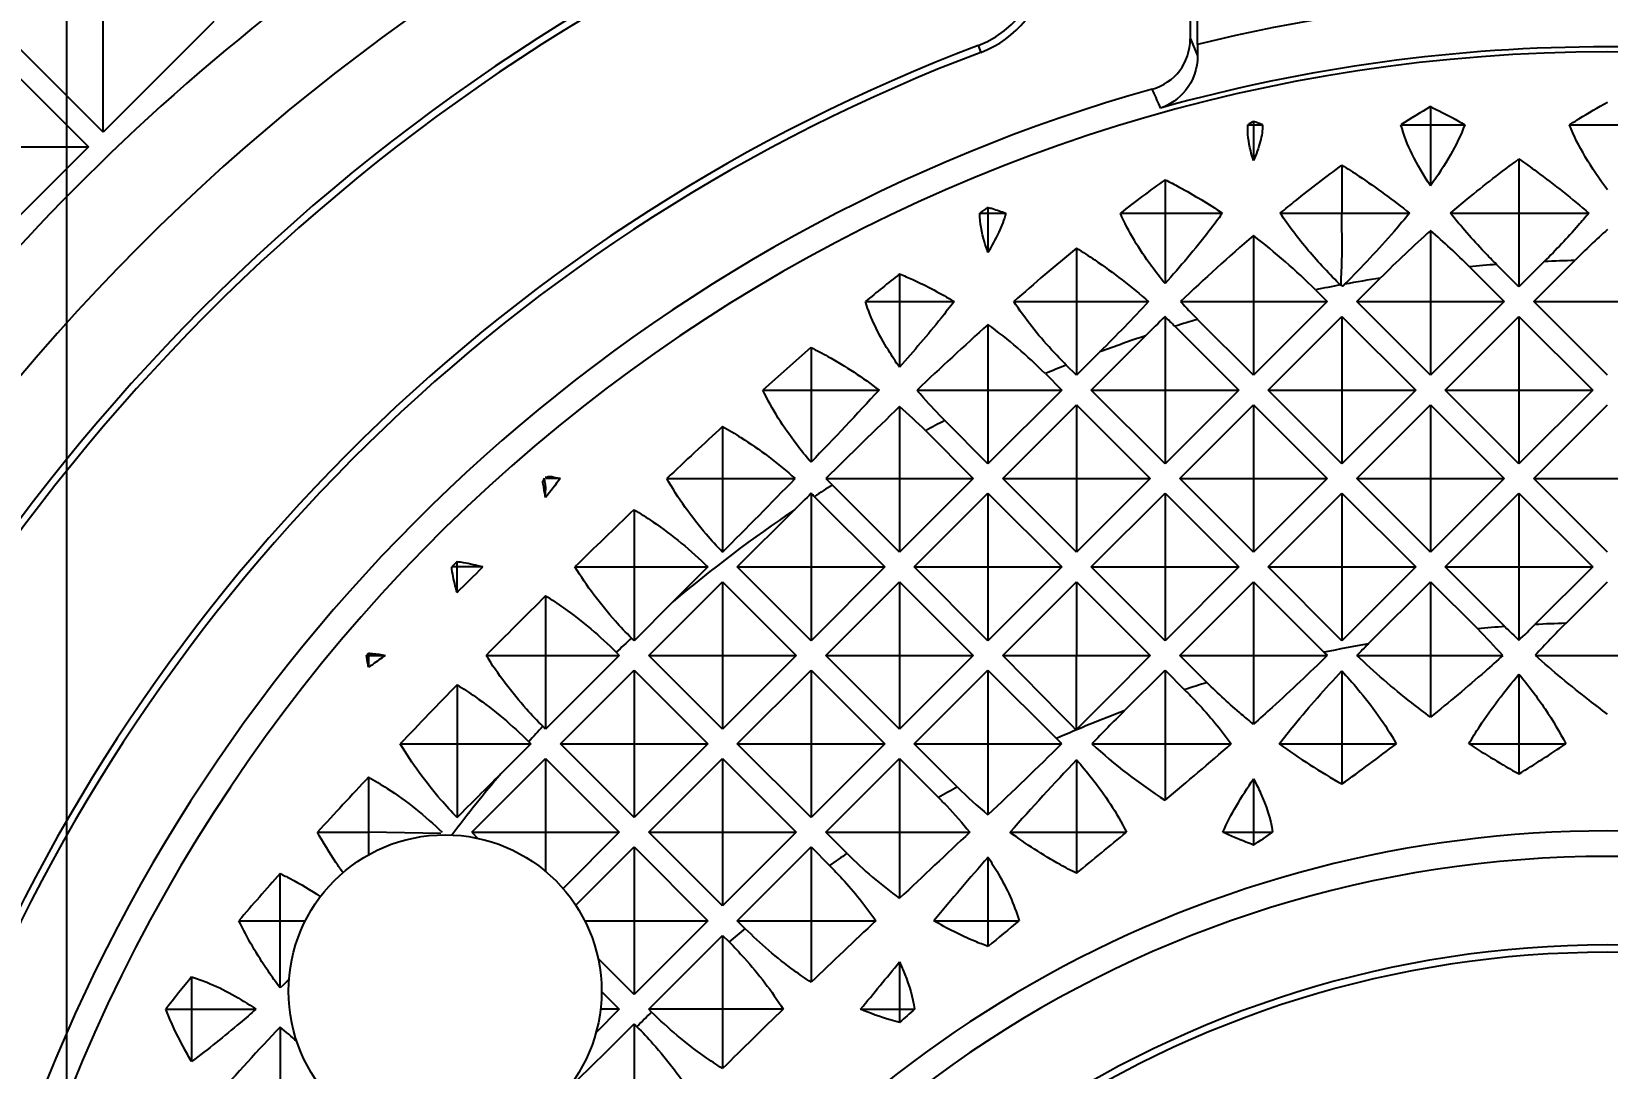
# Model space of a CAD drawing. Header units: millimetres. Extents: x 2089 to 2530, y 1631 to 2074.
# Drawn here: x 2233.11 to 2248.3, y 1922.91 to 1932.91 of the extents above; entities that cross this region are included whole.
import ezdxf

# ---------------------------------------------------------------- set-up
doc = ezdxf.new("R2010")
doc.units = ezdxf.units.MM
doc.styles.get("Standard").update_dxf_attribs({"font": 'arial.ttf'})
doc.dimstyles.new('副本 ISO-25-1', dxfattribs={"dimtxt": 5, "dimasz": 5, "dimexe": 0, "dimexo": 0, "dimgap": 0, "dimtad": 1, "dimtxsty": 'Standard', "dimcen": 0, "dimclrd": 4, "dimclre": 4, "dimclrt": 6, "dimazin": 0, "dimtfac": 1, "dimtofl": 0, "dimtmove": 0, "dimatfit": 3, "dimfxl": 0, "dimarcsym": 0})

# ---------------------------------------------------------------- blocks, each defined once
blk = doc.blocks.new('*D82')
at = {"color": 4, "linetype": 'Continuous', "lineweight": -2, "transparency": 16777216}
blk.add_line((2248.301, 2000.77), (2248.301, 2021.007), dxfattribs=at)
at = {"layer": 'Defpoints', "color": 0, "transparency": 16777216}
for p in [(2248.301, 2017.746), (2248.301, 2000.77), (2248.301, 1863.577)]:
    blk.add_point(p, dxfattribs=at)
at = {"color": 6, "transparency": 16777216, "insert": (2245.748, 2019.376), "char_height": 5, "attachment_point": 5, "rotation": 90}
blk.add_mtext('0', dxfattribs=at)
blk = doc.blocks.new('*D94')
at = {"color": 4, "linetype": 'Continuous', "lineweight": -2, "transparency": 16777216}
blk.add_line((2206.838, 1939.577), (2141.555, 1939.577), dxfattribs=at)
at = {"layer": 'Defpoints', "color": 0, "transparency": 16777216}
for p in [(2148.673, 1939.577), (2206.838, 1939.577), (2248.301, 1863.577)]:
    blk.add_point(p, dxfattribs=at)
at = {"color": 6, "transparency": 16777216, "insert": (2145.114, 1942.13), "char_height": 5, "attachment_point": 5}
blk.add_mtext('76', dxfattribs=at)
blk = doc.blocks.new('*D95')
at = {"color": 4, "linetype": 'Continuous', "lineweight": -2, "transparency": 16777216}
blk.add_line((2222.617, 1970.577), (2138.097, 1970.577), dxfattribs=at)
at = {"layer": 'Defpoints', "color": 0, "transparency": 16777216}
for p in [(2148.673, 1970.577), (2222.617, 1970.577), (2248.301, 1863.577)]:
    blk.add_point(p, dxfattribs=at)
at = {"color": 6, "transparency": 16777216, "insert": (2143.385, 1973.13), "char_height": 5, "attachment_point": 5}
blk.add_mtext('107', dxfattribs=at)
blk = doc.blocks.new('*D96')
at = {"color": 4, "linetype": 'Continuous', "lineweight": -2, "transparency": 16777216}
blk.add_line((2175.173, 1993.577), (2138.114, 1993.577), dxfattribs=at)
at = {"layer": 'Defpoints', "color": 0, "transparency": 16777216}
for p in [(2148.673, 1993.577), (2175.173, 1993.577), (2248.301, 1863.577)]:
    blk.add_point(p, dxfattribs=at)
at = {"color": 6, "transparency": 16777216, "insert": (2143.393, 1996.132), "char_height": 5, "attachment_point": 5}
blk.add_mtext('130', dxfattribs=at)
blk = doc.blocks.new('*D98')
at = {"color": 4, "linetype": 'Continuous', "lineweight": -2, "transparency": 16777216}
blk.add_line((2213.116, 1918.755), (2213.116, 2033.658), dxfattribs=at)
at = {"layer": 'Defpoints', "color": 0, "transparency": 16777216}
for p in [(2213.116, 2016.779), (2213.116, 1918.755), (2248.301, 1863.577)]:
    blk.add_point(p, dxfattribs=at)
at = {"color": 6, "transparency": 16777216, "insert": (2210.111, 2025.218), "char_height": 5, "attachment_point": 5, "rotation": 90}
blk.add_mtext('35,18', dxfattribs=at)
blk = doc.blocks.new('*D146')
at = {"color": 4, "linetype": 'Continuous', "lineweight": -2, "transparency": 16777216}
blk.add_line((2233.454, 1916.751), (2233.454, 2033.218), dxfattribs=at)
at = {"layer": 'Defpoints', "color": 0, "transparency": 16777216}
for p in [(2233.454, 2016.779), (2233.454, 1916.751), (2248.301, 1863.577)]:
    blk.add_point(p, dxfattribs=at)
at = {"color": 6, "transparency": 16777216, "insert": (2230.449, 2024.998), "char_height": 5, "attachment_point": 5, "rotation": 90}
blk.add_mtext('14,85', dxfattribs=at)
blk = doc.blocks.new('*D147')
at = {"color": 4, "linetype": 'Continuous', "lineweight": -2, "transparency": 16777216}
for p, q in [((2205.584, 2006.779), (2205.584, 2023.177)), ((2207.301, 1996.779), (2205.584, 2006.779)), ((2207.301, 1942.877), (2207.301, 1996.779))]:
    blk.add_line(p, q, dxfattribs=at)
at = {"layer": 'Defpoints', "color": 0, "transparency": 16777216}
for p in [(2205.584, 2016.779), (2207.301, 1942.877), (2248.301, 1863.577)]:
    blk.add_point(p, dxfattribs=at)
at = {"color": 6, "transparency": 16777216, "insert": (2203.073, 2019.978), "char_height": 5, "attachment_point": 5, "rotation": 90}
blk.add_mtext('41', dxfattribs=at)
blk = doc.blocks.new('*D148')
at = {"color": 4, "linetype": 'Continuous', "lineweight": -2, "transparency": 16777216}
blk.add_line((2223.301, 1973.877), (2223.301, 2024.064), dxfattribs=at)
at = {"layer": 'Defpoints', "color": 0, "transparency": 16777216}
for p in [(2223.301, 2016.779), (2223.301, 1973.877), (2248.301, 1863.577)]:
    blk.add_point(p, dxfattribs=at)
at = {"color": 6, "transparency": 16777216, "insert": (2220.748, 2020.421), "char_height": 5, "attachment_point": 5, "rotation": 90}
blk.add_mtext('25', dxfattribs=at)
blk = doc.blocks.new('*D149')
at = {"color": 4, "linetype": 'Continuous', "lineweight": -2, "transparency": 16777216}
blk.add_line((2178.301, 2000.177), (2178.301, 2023.883), dxfattribs=at)
at = {"layer": 'Defpoints', "color": 0, "transparency": 16777216}
for p in [(2178.301, 2016.779), (2178.301, 2000.177), (2248.301, 1863.577)]:
    blk.add_point(p, dxfattribs=at)
at = {"color": 6, "transparency": 16777216, "insert": (2175.748, 2020.331), "char_height": 5, "attachment_point": 5, "rotation": 90}
blk.add_mtext('70', dxfattribs=at)

msp = doc.modelspace()

# ---------------------------------------------------------------- linework, layer by layer
at = {"color": 7, "linetype": 'Continuous'}
for p, q in [((2244.351, 1932.783), (2244.351, 1934.341)), ((2233.804, 1931.937), (2233.804, 1934.069)), ((2244.281, 1932.836), (2244.281, 1934.139)), ((2233.804, 1931.937), (2232.738, 1933.003)), ((2234.87, 1933.003), (2233.804, 1931.937)), ((2232.596, 1932.861), (2233.662, 1931.795)), ((2244.281, 1932.836), (2244.351, 1932.672)), ((2242.237, 1932.772), (2242.262, 1932.706)), ((2243.993, 1932.17), (2243.986, 1932.189)), ((2246.595, 1932.183), (2246.595, 1931.421)), ((2244.836, 1932.009), (2244.977, 1932.009)), ((2244.89, 1932.041), (2244.89, 1931.664)), ((2246.311, 1932.009), (2246.926, 1932.009)), ((2247.934, 1932.009), (2248.668, 1932.009)), ((2231.53, 1931.795), (2233.662, 1931.795)), ((2233.662, 1931.795), (2232.596, 1930.729)), ((2245.742, 1931.619), (2245.742, 1931.156)), ((2247.448, 1931.679), (2247.448, 1930.446)), ((2244.037, 1931.479), (2244.037, 1930.477)), ((2242.331, 1931.212), (2242.331, 1930.778)), ((2242.252, 1931.156), (2242.503, 1931.156)), ((2243.607, 1931.156), (2244.589, 1931.156)), ((2245.147, 1931.156), (2246.393, 1931.156)), ((2246.788, 1931.156), (2248.122, 1931.156)), ((2244.89, 1930.94), (2244.89, 1929.593)), ((2246.595, 1930.988), (2246.595, 1929.593)), ((2243.184, 1930.819), (2243.184, 1929.593)), ((2241.479, 1930.57), (2241.479, 1929.671)), ((2246.97, 1930.639), (2247.306, 1930.303)), ((2247.448, 1930.446), (2247.232, 1930.662)), ((2247.692, 1930.69), (2247.448, 1930.446)), ((2247.59, 1930.303), (2247.986, 1930.699)), ((2245.487, 1930.417), (2245.6, 1930.303)), ((2245.885, 1930.303), (2246.111, 1930.53)), ((2241.15, 1930.303), (2242.004, 1930.303)), ((2242.579, 1930.303), (2243.879, 1930.303)), ((2244.187, 1930.303), (2245.6, 1930.303)), ((2245.6, 1930.303), (2244.89, 1929.593)), ((2246.595, 1929.593), (2245.885, 1930.303)), ((2245.885, 1930.303), (2247.306, 1930.303)), ((2247.306, 1930.303), (2246.595, 1929.593)), ((2248.301, 1929.593), (2247.59, 1930.303)), ((2247.59, 1930.303), (2249.011, 1930.303)), ((2244.037, 1930.159), (2244.037, 1928.74)), ((2244.89, 1929.593), (2244.35, 1930.132)), ((2245.032, 1929.451), (2245.742, 1930.161)), ((2245.742, 1930.161), (2245.742, 1928.74)), ((2245.742, 1930.161), (2246.453, 1929.451)), ((2246.737, 1929.451), (2247.448, 1930.161)), ((2247.448, 1930.161), (2247.448, 1928.74)), ((2247.448, 1930.161), (2248.159, 1929.451)), ((2242.331, 1930.084), (2242.331, 1928.74)), ((2243.326, 1929.451), (2243.85, 1929.974)), ((2244.132, 1930.066), (2244.748, 1929.451)), ((2240.626, 1929.86), (2240.626, 1928.755)), ((2243.409, 1929.818), (2243.184, 1929.593)), ((2243.184, 1929.593), (2243.085, 1929.692)), ((2242.884, 1929.609), (2243.042, 1929.451)), ((2240.162, 1929.451), (2241.281, 1929.451)), ((2241.647, 1929.451), (2243.042, 1929.451)), ((2243.042, 1929.451), (2242.331, 1928.74)), ((2244.037, 1928.74), (2243.326, 1929.451)), ((2243.326, 1929.451), (2244.748, 1929.451)), ((2244.748, 1929.451), (2244.037, 1928.74)), ((2245.742, 1928.74), (2245.032, 1929.451)), ((2245.032, 1929.451), (2246.453, 1929.451)), ((2246.453, 1929.451), (2245.742, 1928.74)), ((2247.448, 1928.74), (2246.737, 1929.451)), ((2246.737, 1929.451), (2248.159, 1929.451)), ((2248.159, 1929.451), (2247.448, 1928.74)), ((2241.479, 1929.29), (2241.479, 1927.887)), ((2242.474, 1928.598), (2243.184, 1929.309)), ((2243.184, 1929.309), (2243.184, 1927.887)), ((2243.184, 1929.309), (2243.895, 1928.598)), ((2244.179, 1928.598), (2244.89, 1929.309)), ((2244.89, 1929.309), (2244.89, 1927.887)), ((2244.89, 1929.309), (2245.6, 1928.598)), ((2245.885, 1928.598), (2246.595, 1929.309)), ((2246.595, 1929.309), (2246.595, 1927.887)), ((2246.595, 1929.309), (2247.306, 1928.598)), ((2247.59, 1928.598), (2248.301, 1929.309)), ((2239.773, 1929.098), (2239.773, 1927.888)), ((2241.728, 1929.059), (2242.189, 1928.598)), ((2242.331, 1928.74), (2241.915, 1929.157)), ((2239.236, 1928.598), (2240.473, 1928.598)), ((2240.769, 1928.598), (2242.189, 1928.598)), ((2242.189, 1928.598), (2241.479, 1927.887)), ((2243.184, 1927.887), (2242.474, 1928.598)), ((2242.474, 1928.598), (2243.895, 1928.598)), ((2243.895, 1928.598), (2243.184, 1927.887)), ((2244.89, 1927.887), (2244.179, 1928.598)), ((2244.179, 1928.598), (2245.6, 1928.598)), ((2245.6, 1928.598), (2244.89, 1927.887)), ((2246.595, 1927.887), (2245.885, 1928.598)), ((2245.885, 1928.598), (2247.306, 1928.598)), ((2247.306, 1928.598), (2246.595, 1927.887)), ((2248.301, 1927.887), (2247.59, 1928.598)), ((2247.59, 1928.598), (2249.011, 1928.598)), ((2240.626, 1928.455), (2240.626, 1927.034)), ((2241.479, 1927.887), (2240.83, 1928.536)), ((2241.621, 1927.745), (2242.331, 1928.456)), ((2242.331, 1928.456), (2242.331, 1927.034)), ((2242.331, 1928.456), (2243.042, 1927.745)), ((2243.326, 1927.745), (2244.037, 1928.456)), ((2244.037, 1928.456), (2244.037, 1927.034)), ((2244.037, 1928.456), (2244.748, 1927.745)), ((2245.032, 1927.745), (2245.742, 1928.456)), ((2245.742, 1928.456), (2245.742, 1927.034)), ((2245.742, 1928.456), (2246.453, 1927.745)), ((2246.737, 1927.745), (2247.448, 1928.456)), ((2247.448, 1928.456), (2247.448, 1927.038)), ((2247.448, 1928.456), (2248.159, 1927.745)), ((2238.92, 1928.297), (2238.92, 1927.034)), ((2239.915, 1927.745), (2240.469, 1928.299)), ((2240.657, 1928.424), (2241.336, 1927.745)), ((2237.462, 1927.745), (2237.163, 1927.745)), ((2237.215, 1927.5), (2237.215, 1927.797)), ((2238.351, 1927.745), (2239.631, 1927.745)), ((2239.631, 1927.745), (2239.295, 1927.409)), ((2240.626, 1927.034), (2239.915, 1927.745)), ((2239.915, 1927.745), (2241.336, 1927.745)), ((2241.336, 1927.745), (2240.626, 1927.034)), ((2242.331, 1927.034), (2241.621, 1927.745)), ((2241.621, 1927.745), (2243.042, 1927.745)), ((2243.042, 1927.745), (2242.331, 1927.034)), ((2244.037, 1927.034), (2243.326, 1927.745)), ((2243.326, 1927.745), (2244.748, 1927.745)), ((2244.748, 1927.745), (2244.037, 1927.034)), ((2245.742, 1927.034), (2245.032, 1927.745)), ((2245.032, 1927.745), (2246.453, 1927.745)), ((2246.453, 1927.745), (2245.742, 1927.034)), ((2247.312, 1927.17), (2246.737, 1927.745)), ((2246.737, 1927.745), (2248.159, 1927.745)), ((2248.159, 1927.745), (2247.602, 1927.189)), ((2239.062, 1926.892), (2239.773, 1927.603)), ((2239.773, 1927.603), (2239.773, 1926.182)), ((2239.773, 1927.603), (2240.484, 1926.892)), ((2240.768, 1926.892), (2241.479, 1927.603)), ((2241.479, 1927.603), (2241.479, 1926.182)), ((2241.479, 1927.603), (2242.189, 1926.892)), ((2242.474, 1926.892), (2243.184, 1927.603)), ((2243.184, 1927.603), (2243.184, 1926.892)), ((2243.184, 1927.603), (2243.895, 1926.892)), ((2244.179, 1926.892), (2244.89, 1927.603)), ((2244.89, 1927.603), (2244.89, 1926.228)), ((2244.89, 1927.603), (2245.571, 1926.921)), ((2245.996, 1927.004), (2246.595, 1927.603)), ((2246.595, 1927.603), (2246.595, 1926.297)), ((2246.595, 1927.603), (2247.051, 1927.148)), ((2247.899, 1927.201), (2248.301, 1927.603)), ((2238.068, 1927.466), (2238.068, 1926.182)), ((2239.295, 1927.409), (2238.92, 1927.034)), ((2236.343, 1926.892), (2236.362, 1926.913)), ((2236.362, 1926.913), (2236.362, 1926.778)), ((2238.748, 1926.922), (2238.778, 1926.892)), ((2238.92, 1927.034), (2238.896, 1927.059)), ((2236.343, 1926.892), (2236.522, 1926.892)), ((2237.495, 1926.892), (2238.778, 1926.892)), ((2238.778, 1926.892), (2238.068, 1926.182)), ((2239.773, 1926.182), (2239.062, 1926.892)), ((2239.062, 1926.892), (2240.484, 1926.892)), ((2240.484, 1926.892), (2239.773, 1926.182)), ((2241.479, 1926.182), (2240.768, 1926.892)), ((2240.768, 1926.892), (2242.189, 1926.892)), ((2242.189, 1926.892), (2241.479, 1926.182)), ((2242.474, 1926.892), (2243.895, 1926.892)), ((2244.442, 1926.629), (2244.179, 1926.892)), ((2244.179, 1926.892), (2245.6, 1926.892)), ((2245.886, 1926.892), (2247.292, 1926.892)), ((2247.606, 1926.892), (2248.996, 1926.892)), ((2237.215, 1926.607), (2237.215, 1925.33)), ((2238.21, 1926.04), (2238.92, 1926.75)), ((2238.92, 1926.75), (2238.92, 1925.329)), ((2238.92, 1926.75), (2239.631, 1926.04)), ((2239.915, 1926.04), (2240.626, 1926.75)), ((2240.626, 1926.75), (2240.626, 1925.329)), ((2240.626, 1926.75), (2241.336, 1926.04)), ((2241.621, 1926.04), (2242.331, 1926.75)), ((2242.331, 1926.75), (2242.331, 1925.354)), ((2242.331, 1926.75), (2242.991, 1926.09)), ((2243.643, 1926.357), (2244.037, 1926.75)), ((2244.037, 1926.75), (2244.037, 1925.496)), ((2244.037, 1926.75), (2244.226, 1926.561)), ((2245.742, 1926.742), (2245.742, 1925.652)), ((2247.448, 1926.711), (2247.448, 1925.749)), ((2238.068, 1926.182), (2238.041, 1926.209)), ((2236.667, 1926.04), (2237.925, 1926.04)), ((2237.925, 1926.04), (2237.636, 1925.751)), ((2237.905, 1926.06), (2237.925, 1926.04)), ((2238.92, 1925.329), (2238.21, 1926.04)), ((2238.21, 1926.04), (2239.631, 1926.04)), ((2239.631, 1926.04), (2238.92, 1925.329)), ((2240.626, 1925.329), (2239.915, 1926.04)), ((2239.915, 1926.04), (2241.336, 1926.04)), ((2241.336, 1926.04), (2240.626, 1925.329)), ((2242.037, 1925.623), (2241.621, 1926.04)), ((2241.621, 1926.04), (2243.041, 1926.04)), ((2243.332, 1926.04), (2244.675, 1926.04)), ((2245.137, 1926.04), (2246.266, 1926.04)), ((2246.966, 1926.04), (2247.898, 1926.04)), ((2237.357, 1925.187), (2238.068, 1925.897)), ((2238.068, 1925.897), (2238.068, 1924.81)), ((2238.068, 1925.897), (2238.778, 1925.187)), ((2239.062, 1925.187), (2239.773, 1925.897)), ((2239.773, 1925.897), (2239.773, 1924.476)), ((2239.773, 1925.897), (2240.484, 1925.187)), ((2240.768, 1925.187), (2241.479, 1925.897)), ((2241.479, 1925.897), (2241.479, 1924.55)), ((2241.479, 1925.897), (2241.854, 1925.522)), ((2243.184, 1925.885), (2243.184, 1924.791)), ((2236.362, 1925.718), (2236.362, 1924.969)), ((2244.89, 1925.702), (2244.89, 1925.064)), ((2235.869, 1925.187), (2236.362, 1925.187)), ((2237.058, 1925.174), (2236.362, 1925.187)), ((2237.357, 1925.187), (2237.416, 1925.128)), ((2237.357, 1925.187), (2238.778, 1925.187)), ((2238.778, 1925.187), (2238.236, 1924.645)), ((2239.773, 1924.476), (2239.062, 1925.187)), ((2239.062, 1925.187), (2240.484, 1925.187)), ((2240.484, 1925.187), (2239.773, 1924.476)), ((2240.973, 1924.982), (2240.768, 1925.187)), ((2240.768, 1925.187), (2242.155, 1925.187)), ((2242.543, 1925.187), (2243.665, 1925.187)), ((2244.595, 1925.187), (2245.073, 1925.187)), ((2238.359, 1924.483), (2238.92, 1925.045)), ((2238.92, 1925.045), (2238.92, 1923.623)), ((2238.92, 1925.045), (2239.631, 1924.334)), ((2239.915, 1924.334), (2240.626, 1925.045)), ((2240.626, 1925.045), (2240.626, 1923.741)), ((2240.626, 1925.045), (2240.804, 1924.867)), ((2242.331, 1924.946), (2242.331, 1924.085)), ((2235.509, 1923.687), (2235.509, 1924.788)), ((2235.112, 1924.334), (2235.754, 1924.334)), ((2238.445, 1924.334), (2239.631, 1924.334)), ((2239.631, 1924.334), (2238.92, 1923.623)), ((2239.992, 1924.257), (2239.915, 1924.334)), ((2239.915, 1924.334), (2241.25, 1924.334)), ((2241.808, 1924.334), (2242.63, 1924.334)), ((2239.062, 1923.481), (2239.773, 1924.192)), ((2239.773, 1924.192), (2239.773, 1922.909)), ((2239.773, 1924.192), (2239.836, 1924.129)), ((2238.92, 1923.623), (2238.573, 1923.97)), ((2241.479, 1923.937), (2241.479, 1923.354)), ((2234.656, 1923.792), (2234.656, 1922.976)), ((2235.538, 1923.713), (2235.509, 1923.687)), ((2238.607, 1923.653), (2238.778, 1923.481)), ((2234.407, 1923.481), (2235.277, 1923.481)), ((2238.778, 1923.481), (2238.554, 1923.257)), ((2238.778, 1923.481), (2238.597, 1923.481)), ((2239.09, 1923.453), (2239.062, 1923.481)), ((2240.357, 1923.481), (2239.062, 1923.481)), ((2241.104, 1923.481), (2241.624, 1923.481)), ((2235.509, 1923.308), (2235.509, 1921.918)), ((2238.92, 1923.339), (2238.92, 1922.047)), ((2238.92, 1923.339), (2238.948, 1923.312))]:
    msp.add_line(p, q, dxfattribs=at)
msp.add_circle((2237.099, 1923.654), 1.508, dxfattribs=at)
for centre, radius, start, end in [((2248.301, 1920.356), 29.663, 100.3684, 157.707), ((2248.301, 1920.356), 28.661, 99.0018, 157.7125), ((2248.301, 1920.356), 28.159, 99.0002, 157.7135), ((2248.301, 1920.356), 27.782, 22.2828, 157.7194), ((2248.301, 1920.356), 27.712, 22.28, 157.7131), ((2248.301, 1920.356), 25.842, 22.2884, 157.718), ((2248.301, 1920.356), 25.772, 22.2878, 157.6935), ((2248.301, 1919.847), 25.125, 22.3638, 157.6333), ((2248.301, 1916.747), 19.968, 105.7275, 158.1135), ((2248.301, 1916.747), 20.802, 119.338, 148.4436), ((2241.899, 1933.665), 1.025, 290.7243, 110.725), ((2248.301, 1916.747), 19.114, 110.7266, 158.1135), ((2248.301, 1916.747), 19.044, 110.7266, 158.1139), ((2241.899, 1933.665), 0.955, 290.7344, 110.7263), ((2248.301, 1916.745), 16.517, 76.1645, 103.8355), ((2243.778, 1932.835), 0.502, 285.6916, 0.0445), ((2248.301, 1916.745), 17.136, 110.7237, 158.1084), ((2248.301, 1916.745), 17.066, 110.7242, 158.1084), ((2248.301, 1916.745), 15.966, 21.8916, 158.1084), ((2248.301, 1916.745), 16.015, 74.3953, 105.6048), ((2274.162, 1932.782), 29.812, 179.9987, 180.2105), ((2248.301, 1916.745), 16.212, 105.6984, 158.1084), ((2250.864, 1924.872), 8.466, 120.277, 122.5327), ((2249.154, 1924.794), 8.409, 120.4761, 120.9039), ((2243.833, 1929.042), 3.18, 68.9144, 70.5825), ((2253.449, 1918.472), 16.055, 125.8898, 127.8092), ((2250.635, 1919.408), 14.433, 125.1227, 125.508), ((2256.735, 1917.153), 18.177, 130.6685, 133.6576), ((2241.167, 1926.086), 6.117, 45.0647, 52.5098), ((2254.5, 1922.14), 11.864, 131.7793, 134.9952), ((2241.979, 1925.644), 7.062, 45.024, 49.1748), ((2254.138, 1924.544), 8.703, 132.1248, 134.9833), ((2258.731, 1911.935), 24.46, 129.4643, 131.3269), ((2256.577, 1911.632), 24.22, 128.5644, 129.5665), ((2248.301, 1916.745), 13.958, 94.3931, 95.4712), ((2248.301, 1916.745), 13.958, 91.2916, 92.499), ((2248.301, 1916.745), 13.958, 100.6254, 101.6284), ((2248.301, 1916.745), 13.958, 99.0243, 100.4534), ((2247.86, 1933.645), 4.965, 222.2931, 225.0232), ((2258.039, 1915.787), 20.065, 134.2521, 135.0021), ((2240.456, 1926.389), 5.199, 45.0027, 46.4693), ((2248.301, 1916.745), 13.958, 106.4408, 107.376), ((2266.035, 1903.767), 35.417, 132.0097, 133.5178), ((2239.444, 1926.165), 4.867, 45.0351, 53.6163), ((2248.301, 1916.745), 13.958, 108.594, 110.5144), ((2264.406, 1902.417), 36.313, 130.9105, 131.8871), ((2248.301, 1916.745), 13.958, 111.9417, 112.8355), ((2282.294, 1886.758), 58.948, 133.81951, 134.78293), ((2238.558, 1925.887), 4.485, 45.0117, 49.3621), ((2274.953, 1890.811), 51.995, 132.5785, 133.387), ((2248.301, 1916.745), 13.958, 117.2257, 118.0901), ((2173.82, 1993.635), 93.126, 315.09006, 315.70334), ((2243.792, 1931.497), 4.188, 223.8107, 225.0034), ((2312.669, 1856.105), 102.101, 134.87808, 135.00271), ((2237.682, 1925.449), 4.208, 44.9968, 45.6004), ((2248.301, 1916.745), 13.958, 122.3575, 123.2016), ((2286.77, 1878.386), 69.143, 133.79248, 134.44949), ((2248.301, 1916.745), 13.958, 124.1323, 130.181), ((2262.357, 1902.654), 35.557, 134.9985, 135.1171), ((2228.421, 1936.623), 12.671, 313.9443, 315.52), ((2292.322, 1872.715), 77.079, 134.73943, 135.34141), ((2248.301, 1914.031), 13.177, 94.3015, 95.4445), ((2242.527, 1922.619), 6.4, 41.8828, 45.0319), ((2252.484, 1932.343), 7.315, 225.0106, 226.4927), ((2240.866, 1933.928), 9.528, 313.6921, 314.9877), ((2248.301, 1914.031), 13.177, 91.7483, 93.0394), ((2253.62, 1921.474), 8.096, 134.9707, 137.9834), ((2248.301, 1916.745), 13.958, 132.3595, 133.1852), ((2248.301, 1914.031), 13.177, 100.0725, 101.9549), ((2241.548, 1922.898), 5.69, 44.5918, 45.003), ((2254.602, 1918.398), 12.17, 134.9983, 135.7372), ((2285.548, 1879.351), 67.596, 135.64536, 136.31411), ((2248.301, 1914.031), 13.177, 107.0288, 108.014), ((2248.301, 1914.031), 13.177, 110.6999, 113.7617), ((2261.107, 1908.896), 24.695, 135.0067, 136.0372), ((2248.301, 1916.745), 13.958, 137.3114, 138.1374), ((2239.747, 1922.845), 4.589, 44.1172, 45.003), ((2246.833, 1929.848), 5.173, 227.4044, 237.2785), ((2218.13, 1956.549), 40.441, 309.8372, 311.0256), ((2248.705, 1930.955), 6.074, 234.0202, 240.8062), ((2233.217, 1943.141), 21.511, 305.6109, 307.3458), ((2251.241, 1932.588), 7.82, 236.8661, 240.9888), ((2241.158, 1935.985), 12.014, 301.5736, 304.1267), ((2264.431, 1905.742), 29.277, 136.5281, 138.3829), ((2272.968, 1891.27), 50.266, 136.7387, 137.565), ((2248.301, 1916.745), 13.958, 139.8191, 142.9224), ((2028.275, 2135.036), 296.028, 314.89497, 315.01029), ((2248.301, 1914.031), 13.177, 118.3828, 119.2928), ((2245.249, 1928.839), 4.546, 225.0354, 230.0635), ((2248.301, 1914.031), 11.169, 32.1966, 147.8034), ((2080.89, 2122.491), 255.782, 309.38292, 309.52246), ((2225.302, 1954.453), 35.319, 303.6832, 304.0411), ((2248.301, 1914.031), 10.923, 21.5453, 158.4547), ((2248.301, 1914.031), 13.177, 123.7874, 124.6771), ((2243.977, 1927.986), 4.249, 225.0067, 233.9813), ((2273.333, 1897.929), 41.122, 138.9282, 140.05), ((2261.605, 1901.538), 34.951, 138.3003, 139.2898), ((2316.529, 1844.554), 109.689, 133.33733, 133.78709), ((2289.968, 1867.203), 74.195, 129.64481, 129.94474), ((2248.301, 1914.031), 13.177, 129.0924, 129.9704), ((2248.301, 1914.031), 10.069, 21.5453, 158.4547), ((2248.301, 1914.031), 9.999, 21.5453, 158.4553), ((2252.59, 1909.132), 23.163, 140.7351, 141.7197), ((2220.745, 1940.062), 22.048, 312.1417, 312.3452), ((2248.301, 1914.031), 13.177, 134.3469, 135.2209), ((2287.408, 1874.89), 67.638, 134.07717, 134.76943), ((2265.086, 1896.595), 35.684, 131.1094, 131.4191), ((2260.209, 1899.996), 33.964, 136.6553, 138.2117), ((2232.99, 1920.201), 4, 47.8814, 50.9593)]:
    msp.add_arc(centre, radius, start, end, dxfattribs=at)
for points, knots in [([(2244.351, 1932.672), (2244.352, 1932.555), (2244.274, 1932.332), (2244.087, 1932.2), (2243.993, 1932.17)], [0, 0, 0, 0, 0.545391, 1, 1, 1, 1]), ([(2247.934, 1932.009), (2247.964, 1932.028), (2248.085, 1932.103), (2248.208, 1932.175), (2248.301, 1932.226)], [0, 0, 0, 0, 0.254311, 1, 1, 1, 1]), ([(2246.595, 1932.183), (2246.623, 1932.17), (2246.735, 1932.115), (2246.844, 1932.056), (2246.926, 1932.009)], [0, 0, 0, 0, 0.244373, 1, 1, 1, 1]), ([(2244.89, 1931.664), (2244.879, 1931.695), (2244.847, 1931.807), (2244.83, 1931.925), (2244.836, 1932.009)], [0, 0, 0, 0, 0.278726, 1, 1, 1, 1]), ([(2244.977, 1932.009), (2244.978, 1931.955), (2244.958, 1931.835), (2244.916, 1931.724), (2244.89, 1931.664)], [0, 0, 0, 0, 0.455246, 1, 1, 1, 1]), ([(2246.595, 1931.421), (2246.531, 1931.518), (2246.419, 1931.707), (2246.336, 1931.911), (2246.311, 1932.009)], [0, 0, 0, 0, 0.534605, 1, 1, 1, 1]), ([(2246.926, 1932.009), (2246.889, 1931.909), (2246.788, 1931.706), (2246.664, 1931.517), (2246.595, 1931.421)], [0, 0, 0, 0, 0.474084, 1, 1, 1, 1]), ([(2248.301, 1931.382), (2248.224, 1931.484), (2248.087, 1931.685), (2247.975, 1931.902), (2247.934, 1932.009)], [0, 0, 0, 0, 0.525711, 1, 1, 1, 1]), ([(2245.147, 1931.156), (2245.196, 1931.196), (2245.392, 1931.355), (2245.591, 1931.508), (2245.742, 1931.619)], [0, 0, 0, 0, 0.252295, 1, 1, 1, 1]), ([(2245.742, 1931.619), (2245.797, 1931.585), (2246.021, 1931.44), (2246.236, 1931.282), (2246.393, 1931.156)], [0, 0, 0, 0, 0.243112, 1, 1, 1, 1]), ([(2246.788, 1931.156), (2246.842, 1931.202), (2247.057, 1931.383), (2247.279, 1931.555), (2247.448, 1931.679)], [0, 0, 0, 0, 0.253019, 1, 1, 1, 1]), ([(2247.448, 1931.679), (2247.505, 1931.639), (2247.736, 1931.473), (2247.959, 1931.296), (2248.122, 1931.156)], [0, 0, 0, 0, 0.245339, 1, 1, 1, 1]), ([(2244.037, 1931.479), (2244.083, 1931.456), (2244.272, 1931.358), (2244.454, 1931.246), (2244.589, 1931.156)], [0, 0, 0, 0, 0.240293, 1, 1, 1, 1]), ([(2242.331, 1931.212), (2242.346, 1931.208), (2242.403, 1931.191), (2242.46, 1931.172), (2242.503, 1931.156)], [0, 0, 0, 0, 0.244132, 1, 1, 1, 1]), ([(2242.331, 1930.778), (2242.319, 1930.811), (2242.278, 1930.934), (2242.254, 1931.063), (2242.252, 1931.156)], [0, 0, 0, 0, 0.276201, 1, 1, 1, 1]), ([(2242.503, 1931.156), (2242.487, 1931.093), (2242.435, 1930.963), (2242.369, 1930.841), (2242.331, 1930.778)], [0, 0, 0, 0, 0.470572, 1, 1, 1, 1]), ([(2244.037, 1930.477), (2243.992, 1930.532), (2243.827, 1930.744), (2243.684, 1930.975), (2243.607, 1931.156)], [0, 0, 0, 0, 0.26686, 1, 1, 1, 1]), ([(2244.589, 1931.156), (2244.547, 1931.098), (2244.373, 1930.864), (2244.184, 1930.641), (2244.037, 1930.477)], [0, 0, 0, 0, 0.245283, 1, 1, 1, 1]), ([(2245.733, 1930.457), (2245.624, 1930.567), (2245.414, 1930.788), (2245.23, 1931.031), (2245.147, 1931.156)], [0, 0, 0, 0, 0.508893, 1, 1, 1, 1]), ([(2245.733, 1930.457), (2245.733, 1930.514), (2245.741, 1930.63), (2245.744, 1930.804), (2245.742, 1930.98), (2245.742, 1931.097), (2245.742, 1931.156)], [0, 0, 0, 0, 0.246036, 0.494777, 0.748029, 1, 1, 1, 1]), ([(2246.393, 1931.156), (2246.345, 1931.097), (2246.145, 1930.86), (2245.933, 1930.636), (2245.768, 1930.471)], [0, 0, 0, 0, 0.247804, 1, 1, 1, 1]), ([(2247.232, 1930.662), (2247.192, 1930.701), (2247.037, 1930.86), (2246.891, 1931.026), (2246.788, 1931.156)], [0, 0, 0, 0, 0.251942, 1, 1, 1, 1]), ([(2248.122, 1931.156), (2248.088, 1931.116), (2247.95, 1930.956), (2247.805, 1930.802), (2247.692, 1930.69)], [0, 0, 0, 0, 0.248376, 1, 1, 1, 1]), ([(2243.184, 1930.819), (2243.243, 1930.782), (2243.485, 1930.625), (2243.714, 1930.448), (2243.879, 1930.303)], [0, 0, 0, 0, 0.241279, 1, 1, 1, 1]), ([(2241.479, 1930.57), (2241.522, 1930.553), (2241.703, 1930.475), (2241.876, 1930.382), (2242.004, 1930.303)], [0, 0, 0, 0, 0.236685, 1, 1, 1, 1]), ([(2245.768, 1930.471), (2245.765, 1930.468), (2245.759, 1930.464), (2245.75, 1930.448), (2245.739, 1930.459), (2245.73, 1930.466), (2245.727, 1930.464)], [0, 0, 0, 0, 0.248016, 0.505791, 0.769883, 1, 1, 1, 1]), ([(2241.479, 1929.671), (2241.441, 1929.724), (2241.31, 1929.923), (2241.202, 1930.138), (2241.15, 1930.303)], [0, 0, 0, 0, 0.272524, 1, 1, 1, 1]), ([(2242.004, 1930.303), (2241.963, 1930.25), (2241.794, 1930.034), (2241.615, 1929.826), (2241.479, 1929.671)], [0, 0, 0, 0, 0.24739, 1, 1, 1, 1]), ([(2243.085, 1929.692), (2243.037, 1929.74), (2242.854, 1929.931), (2242.687, 1930.139), (2242.579, 1930.303)], [0, 0, 0, 0, 0.255698, 1, 1, 1, 1]), ([(2240.626, 1929.86), (2240.681, 1929.833), (2240.909, 1929.714), (2241.124, 1929.57), (2241.281, 1929.451)], [0, 0, 0, 0, 0.236161, 1, 1, 1, 1]), ([(2240.626, 1928.755), (2240.577, 1928.811), (2240.401, 1929.028), (2240.249, 1929.265), (2240.162, 1929.451)], [0, 0, 0, 0, 0.265215, 1, 1, 1, 1]), ([(2241.915, 1929.157), (2241.844, 1929.227), (2241.754, 1929.324), (2241.668, 1929.425), (2241.647, 1929.451)], [0, 0, 0, 0, 0.751917, 1, 1, 1, 1]), ([(2239.773, 1929.098), (2239.833, 1929.065), (2240.079, 1928.918), (2240.309, 1928.743), (2240.473, 1928.598)], [0, 0, 0, 0, 0.237396, 1, 1, 1, 1]), ([(2238.068, 1928.415), (2238.064, 1928.432), (2238.058, 1928.458), (2238.054, 1928.492), (2238.05, 1928.517), (2238.045, 1928.542), (2238.038, 1928.572), (2238.056, 1928.59), (2238.056, 1928.602)], [0, 0, 0, 0, 0.274579, 0.40565, 0.537688, 0.677664, 0.803273, 1, 1, 1, 1]), ([(2238.068, 1928.415), (2238.068, 1928.43), (2238.067, 1928.46), (2238.07, 1928.505), (2238.066, 1928.553), (2238.056, 1928.585), (2238.056, 1928.602)], [0, 0, 0, 0, 0.239452, 0.473363, 0.727918, 1, 1, 1, 1]), ([(2238.063, 1928.61), (2238.068, 1928.609), (2238.079, 1928.61), (2238.099, 1928.62), (2238.131, 1928.616), (2238.168, 1928.605), (2238.195, 1928.601), (2238.208, 1928.598)], [0, 0, 0, 0, 0.109448, 0.208729, 0.445532, 0.728335, 1, 1, 1, 1]), ([(2239.773, 1927.888), (2239.719, 1927.944), (2239.519, 1928.164), (2239.344, 1928.406), (2239.236, 1928.598)], [0, 0, 0, 0, 0.260483, 1, 1, 1, 1]), ([(2238.92, 1928.297), (2238.982, 1928.26), (2239.234, 1928.098), (2239.467, 1927.905), (2239.631, 1927.745)], [0, 0, 0, 0, 0.238927, 1, 1, 1, 1]), ([(2237.215, 1927.5), (2237.209, 1927.521), (2237.186, 1927.602), (2237.17, 1927.684), (2237.163, 1927.745)], [0, 0, 0, 0, 0.262925, 1, 1, 1, 1]), ([(2237.215, 1927.797), (2237.235, 1927.795), (2237.318, 1927.783), (2237.401, 1927.763), (2237.462, 1927.745)], [0, 0, 0, 0, 0.237105, 1, 1, 1, 1]), ([(2238.896, 1927.059), (2238.842, 1927.112), (2238.642, 1927.325), (2238.464, 1927.56), (2238.351, 1927.745)], [0, 0, 0, 0, 0.258195, 1, 1, 1, 1]), ([(2238.068, 1927.466), (2238.127, 1927.429), (2238.369, 1927.268), (2238.592, 1927.079), (2238.748, 1926.922)], [0, 0, 0, 0, 0.239802, 1, 1, 1, 1]), ([(2236.362, 1926.913), (2236.375, 1926.912), (2236.428, 1926.908), (2236.482, 1926.9), (2236.522, 1926.892)], [0, 0, 0, 0, 0.240492, 1, 1, 1, 1]), ([(2236.362, 1926.778), (2236.36, 1926.787), (2236.353, 1926.825), (2236.347, 1926.864), (2236.343, 1926.892)], [0, 0, 0, 0, 0.256057, 1, 1, 1, 1]), ([(2236.522, 1926.892), (2236.482, 1926.862), (2236.43, 1926.824), (2236.375, 1926.787), (2236.362, 1926.778)], [0, 0, 0, 0, 0.753714, 1, 1, 1, 1]), ([(2238.041, 1926.209), (2237.987, 1926.262), (2237.787, 1926.474), (2237.609, 1926.708), (2237.495, 1926.892)], [0, 0, 0, 0, 0.257824, 1, 1, 1, 1]), ([(2243.185, 1926.178), (2243.185, 1926.237), (2243.183, 1926.476), (2243.184, 1926.714), (2243.184, 1926.892)], [0, 0, 0, 0, 0.250476, 1, 1, 1, 1]), ([(2245.6, 1926.892), (2245.427, 1926.721), (2245.191, 1926.499), (2244.95, 1926.282), (2244.89, 1926.228)], [0, 0, 0, 0, 0.750689, 1, 1, 1, 1]), ([(2246.595, 1926.297), (2246.534, 1926.342), (2246.288, 1926.529), (2246.054, 1926.731), (2245.886, 1926.892)], [0, 0, 0, 0, 0.245631, 1, 1, 1, 1]), ([(2247.292, 1926.892), (2247.236, 1926.84), (2247.008, 1926.636), (2246.774, 1926.44), (2246.595, 1926.297)], [0, 0, 0, 0, 0.251849, 1, 1, 1, 1]), ([(2248.301, 1926.326), (2248.242, 1926.37), (2248.004, 1926.55), (2247.773, 1926.742), (2247.606, 1926.892)], [0, 0, 0, 0, 0.246552, 1, 1, 1, 1]), ([(2237.215, 1926.607), (2237.275, 1926.571), (2237.521, 1926.41), (2237.747, 1926.218), (2237.905, 1926.06)], [0, 0, 0, 0, 0.239039, 1, 1, 1, 1]), ([(2244.89, 1926.228), (2244.851, 1926.26), (2244.697, 1926.387), (2244.549, 1926.523), (2244.442, 1926.629)], [0, 0, 0, 0, 0.247598, 1, 1, 1, 1]), ([(2245.137, 1926.04), (2245.184, 1926.1), (2245.377, 1926.341), (2245.583, 1926.573), (2245.742, 1926.742)], [0, 0, 0, 0, 0.247181, 1, 1, 1, 1]), ([(2245.742, 1926.742), (2245.794, 1926.686), (2245.986, 1926.466), (2246.16, 1926.228), (2246.266, 1926.04)], [0, 0, 0, 0, 0.259724, 1, 1, 1, 1]), ([(2246.966, 1926.04), (2246.999, 1926.097), (2247.144, 1926.331), (2247.313, 1926.551), (2247.448, 1926.711)], [0, 0, 0, 0, 0.239373, 1, 1, 1, 1]), ([(2247.448, 1926.711), (2247.537, 1926.603), (2247.7, 1926.388), (2247.84, 1926.156), (2247.898, 1926.04)], [0, 0, 0, 0, 0.518648, 1, 1, 1, 1]), ([(2244.226, 1926.561), (2244.267, 1926.52), (2244.427, 1926.355), (2244.575, 1926.178), (2244.675, 1926.04)], [0, 0, 0, 0, 0.253571, 1, 1, 1, 1]), ([(2237.215, 1925.33), (2237.161, 1925.385), (2236.959, 1925.606), (2236.78, 1925.849), (2236.667, 1926.04)], [0, 0, 0, 0, 0.258991, 1, 1, 1, 1]), ([(2243.184, 1925.885), (2243.234, 1925.829), (2243.415, 1925.612), (2243.574, 1925.374), (2243.665, 1925.187)], [0, 0, 0, 0, 0.263968, 1, 1, 1, 1]), ([(2236.362, 1925.718), (2236.423, 1925.684), (2236.676, 1925.531), (2236.908, 1925.343), (2237.071, 1925.187)], [0, 0, 0, 0, 0.236347, 1, 1, 1, 1]), ([(2244.595, 1925.187), (2244.632, 1925.275), (2244.725, 1925.45), (2244.832, 1925.617), (2244.89, 1925.702)], [0, 0, 0, 0, 0.481192, 1, 1, 1, 1]), ([(2244.89, 1925.702), (2244.914, 1925.657), (2244.995, 1925.494), (2245.056, 1925.318), (2245.073, 1925.187)], [0, 0, 0, 0, 0.279332, 1, 1, 1, 1]), ([(2241.854, 1925.522), (2241.881, 1925.495), (2241.985, 1925.388), (2242.085, 1925.275), (2242.155, 1925.187)], [0, 0, 0, 0, 0.25187, 1, 1, 1, 1]), ([(2236.117, 1924.797), (2236.093, 1924.829), (2236.005, 1924.955), (2235.924, 1925.087), (2235.869, 1925.187)], [0, 0, 0, 0, 0.25805, 1, 1, 1, 1]), ([(2243.184, 1924.791), (2243.131, 1924.818), (2242.909, 1924.935), (2242.697, 1925.073), (2242.543, 1925.187)], [0, 0, 0, 0, 0.237681, 1, 1, 1, 1]), ([(2244.89, 1925.064), (2244.865, 1925.073), (2244.766, 1925.111), (2244.668, 1925.153), (2244.595, 1925.187)], [0, 0, 0, 0, 0.243098, 1, 1, 1, 1]), ([(2242.331, 1924.946), (2242.366, 1924.894), (2242.486, 1924.702), (2242.584, 1924.493), (2242.63, 1924.334)], [0, 0, 0, 0, 0.273644, 1, 1, 1, 1]), ([(2235.509, 1924.788), (2235.542, 1924.773), (2235.676, 1924.707), (2235.804, 1924.63), (2235.899, 1924.565)], [0, 0, 0, 0, 0.237409, 1, 1, 1, 1]), ([(2240.804, 1924.867), (2240.846, 1924.825), (2241.006, 1924.658), (2241.152, 1924.476), (2241.25, 1924.334)], [0, 0, 0, 0, 0.254977, 1, 1, 1, 1]), ([(2235.509, 1923.687), (2235.469, 1923.741), (2235.322, 1923.947), (2235.192, 1924.166), (2235.112, 1924.334)], [0, 0, 0, 0, 0.263001, 1, 1, 1, 1]), ([(2242.331, 1924.085), (2242.289, 1924.101), (2242.109, 1924.172), (2241.936, 1924.26), (2241.808, 1924.334)], [0, 0, 0, 0, 0.235381, 1, 1, 1, 1]), ([(2240.626, 1923.741), (2240.571, 1923.777), (2240.346, 1923.932), (2240.138, 1924.111), (2239.992, 1924.257)], [0, 0, 0, 0, 0.24167, 1, 1, 1, 1]), ([(2239.836, 1924.129), (2239.887, 1924.078), (2240.077, 1923.877), (2240.248, 1923.656), (2240.357, 1923.481)], [0, 0, 0, 0, 0.257375, 1, 1, 1, 1]), ([(2241.479, 1923.937), (2241.497, 1923.898), (2241.56, 1923.751), (2241.606, 1923.596), (2241.624, 1923.481)], [0, 0, 0, 0, 0.273425, 1, 1, 1, 1]), ([(2234.656, 1923.792), (2234.706, 1923.777), (2234.925, 1923.699), (2235.129, 1923.582), (2235.277, 1923.481)], [0, 0, 0, 0, 0.225153, 1, 1, 1, 1]), ([(2234.656, 1922.976), (2234.631, 1923.019), (2234.539, 1923.182), (2234.458, 1923.352), (2234.407, 1923.481)], [0, 0, 0, 0, 0.26271, 1, 1, 1, 1]), ([(2235.277, 1923.481), (2235.226, 1923.437), (2235.024, 1923.263), (2234.817, 1923.095), (2234.656, 1922.976)], [0, 0, 0, 0, 0.252523, 1, 1, 1, 1]), ([(2239.773, 1922.909), (2239.714, 1922.946), (2239.471, 1923.107), (2239.247, 1923.297), (2239.09, 1923.453)], [0, 0, 0, 0, 0.239697, 1, 1, 1, 1]), ([(2241.479, 1923.354), (2241.448, 1923.361), (2241.321, 1923.395), (2241.196, 1923.441), (2241.104, 1923.481)], [0, 0, 0, 0, 0.235808, 1, 1, 1, 1]), ([(2238.948, 1923.312), (2239.001, 1923.259), (2239.201, 1923.047), (2239.379, 1922.813), (2239.492, 1922.629)], [0, 0, 0, 0, 0.257931, 1, 1, 1, 1])]:
    msp.add_open_spline(points, degree=3, knots=knots, dxfattribs=at)
for points in [[(2243.986, 1932.189), (2243.962, 1932.243), (2243.939, 1932.298), (2243.914, 1932.352)], [(2243.879, 1930.303), (2243.725, 1930.138), (2243.568, 1929.977), (2243.409, 1929.818)], [(2241.281, 1929.451), (2241.066, 1929.215), (2240.847, 1928.984), (2240.626, 1928.755)], [(2238.208, 1928.598), (2238.163, 1928.536), (2238.116, 1928.475), (2238.068, 1928.415)], [(2238.208, 1928.598), (2238.162, 1928.598), (2238.116, 1928.596), (2238.07, 1928.596)], [(2243.182, 1926.172), (2242.944, 1926.41), (2242.712, 1926.654), (2242.474, 1926.892)], [(2243.895, 1926.892), (2243.655, 1926.653), (2243.418, 1926.41), (2243.178, 1926.171)], [(2243.041, 1926.04), (2242.807, 1925.808), (2242.57, 1925.581), (2242.331, 1925.354)], [(2242.155, 1925.187), (2241.93, 1924.974), (2241.704, 1924.762), (2241.479, 1924.55)], [(2241.104, 1923.481), (2241.229, 1923.633), (2241.353, 1923.785), (2241.479, 1923.937)], [(2238.2, 1922.622), (2238.439, 1922.862), (2238.681, 1923.1), (2238.92, 1923.339)]]:
    msp.add_open_spline(points, degree=3, dxfattribs=at)

# ---------------------------------------------------------------- dimensions: what is measured, and where the dimension line sits
for feature_location, offset, dtype, origin, picture, middle in [((2213.1161, 1918.7553), (0, 98.0233), 1, (2248.3008, 1863.577), '*D98', (2210.1114, 2025.2183)), ((2233.454, 1916.751), (0, 100.028), 1, (2248.301, 1863.577), '*D146', (2230.449, 2024.998)), ((2178.301, 2000.177), (0, 16.602), 1, (2248.301, 1863.577), '*D149', (2175.748, 2020.331)), ((2223.301, 1973.877), (0, 42.902), 1, (2248.301, 1863.577), '*D148', (2220.748, 2020.421)), ((2207.301, 1942.877), (-1.717, 73.902), 1, (2248.301, 1863.577), '*D147', (2203.073, 2019.978)), ((2248.300791177, 2000.769722327), (0, 16.976359267), 1, (2248.300791177, 1863.576959318), '*D82', (2245.747926239, 2019.376368088)), ((2175.173, 1993.577), (-26.5, 0), 0, (2248.301, 1863.577), '*D96', (2143.393, 1996.132)), ((2222.617, 1970.577), (-73.944, 0), 0, (2248.301, 1863.577), '*D95', (2143.385, 1973.13)), ((2206.838, 1939.577), (-58.164, 0), 0, (2248.301, 1863.577), '*D94', (2145.114, 1942.13))]:
    dim = msp.add_ordinate_dim(feature_location=feature_location, offset=offset, dtype=dtype, origin=origin, dimstyle='副本 ISO-25-1', override={"dimfxl": 1.25, "dimarcsym": 1})
    dim.commit()
    dim.dimension.update_dxf_attribs({"geometry": picture, "text_midpoint": middle})

doc.saveas('drawing.dxf')
